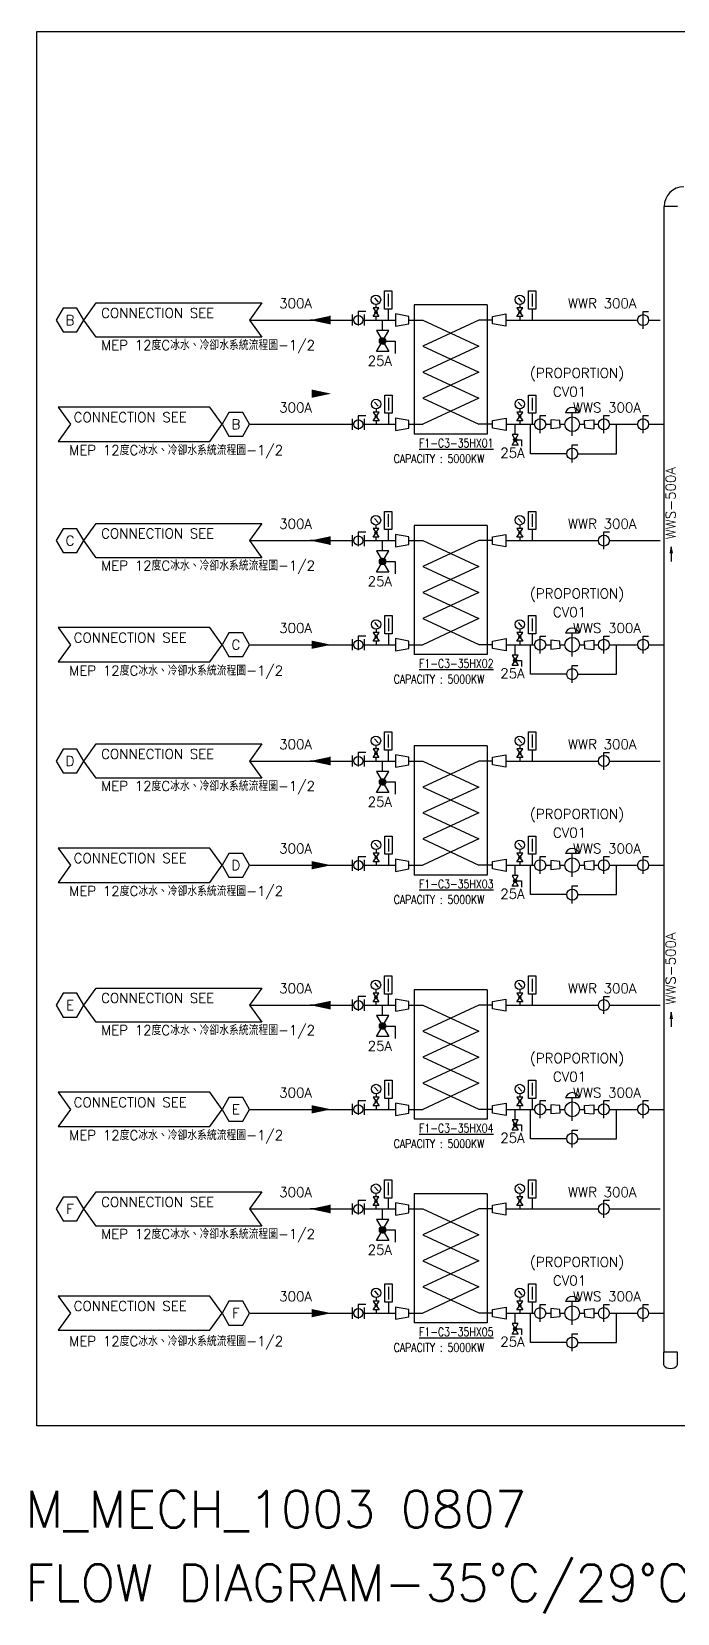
# Model space of a CAD drawing. Header units: millimetres. Extents: x 29 to 762, y -3977 to -3331.
# Drawn here: x 29 to 293, y -3977 to -3331 of the extents above; entities that cross this region are included whole.
import ezdxf
from ezdxf.enums import TextEntityAlignment as Align

# ---------------------------------------------------------------- set-up
doc = ezdxf.new("R2010")
doc.units = ezdxf.units.MM
for name, color, linetype in [('M-CWTR-TEXT-CO', 3, 'Continuous'), ('M-CWTR-VAVE', 2, 'Continuous'), ('M-HVAC-VALVE-FUTURE', 8, 'Continuous'), ('M-MECH-EQU', 138, 'Continuous'), ('M-P-CWR-D-38.4', 6, 'Continuous'), ('M-P-CWS-D-32.4', 17, 'Continuous'), ('M-P-HWR-D-29', 211, 'Continuous'), ('M-P-HWS-D-35', 1, 'Continuous'), ('M-P-TXT2.5', 7, 'Continuous'), ('TXT3', 246, 'Continuous')]:
    doc.layers.add(name, color=color, linetype=linetype)
doc.styles.add('AA-TXT', font='simplex.shx', dxfattribs={"width": 0.8, "bigfont": 'chineset.shx'})
doc.styles.add('LK-TXT2-P', font='romans.shx', dxfattribs={"width": 0.8, "bigfont": 'chineset.shx'})
doc.styles.add('LK-TXT3-P', font='romans.shx', dxfattribs={"bigfont": 'chineset.shx'})
doc.styles.add('SINO2', font='romans.shx', dxfattribs={"bigfont": 'chineset.shx'})

# ---------------------------------------------------------------- blocks, each defined once
blk = doc.blocks.new('A$C3098fb8b')
at = {"linetype": 'Continuous'}
for p, q in [((-8.62, 30.51), (-8.62, 0)), ((8.62, 30.51), (-8.62, 30.51)), ((8.62, 30.51), (8.62, 0)), ((-9.87, 26.92), (-8.62, 26.92)), ((-8.62, 26.92), (-6.63, 26.92)), ((6.63, 26.93), (-6.63, 20.78)), ((-6.63, 26.92), (6.63, 20.78)), ((8.62, 26.92), (6.63, 26.92)), ((9.87, 26.92), (8.62, 26.92)), ((6.63, 20.78), (-6.63, 14.65)), ((-6.63, 20.78), (6.63, 14.65)), ((6.63, 14.65), (-6.63, 8.51)), ((-6.63, 14.65), (6.63, 8.51)), ((6.63, 8.51), (-6.63, 2.3)), ((-6.63, 8.51), (6.63, 2.36)), ((-9.87, 2.31), (-8.62, 2.31)), ((-8.62, 2.3), (-6.63, 2.3)), ((8.62, 0), (-8.62, 0)), ((8.62, 2.3), (6.63, 2.3)), ((9.87, 2.31), (8.62, 2.31))]:
    blk.add_line(p, q, dxfattribs=at)
blk = doc.blocks.new('THERMOMETER')
for p, q in [((-0.38, 1.13), (-0.38, 3.01)), ((-0.38, 3.01), (0.38, 3.01)), ((0, 2.72), (0, 1.41)), ((0.38, 3.01), (0.38, 1.13)), ((0.38, 1.13), (-0.38, 1.13)), ((0, 1.13), (0, 0))]:
    blk.add_line(p, q)
blk = doc.blocks.new('PG-69')
h = blk.add_hatch(color=256)
h.dxf.hatch_style = 1
edge = h.paths.add_edge_path()
edge.add_arc((0, 1.06), 0.15, 0, 360)
for p, q in [((-0.22, 3.02), (0.28, 2.46)), ((0, 2.12), (0, 1.65)), ((0, 0.47), (0, 0))]:
    blk.add_line(p, q)
blk.add_lwpolyline([(0.4, 1.65), (-0.4, 1.65), (0.4, 0.47), (-0.4, 0.47)], close=True)
for centre, radius in [((0, 2.76), 0.642), ((0, 1.06), 0.15)]:
    blk.add_circle(centre, radius)
blk = doc.blocks.new('球塞閥')
h = blk.add_hatch()
h.set_pattern_fill('ANSI31', color=0, scale=0.185185, angle=90, style=0)
h.set_pattern_definition([(45, (-172.859326, -857.314322), (0.0173251234, -0.0173251234), [])])
edge = h.paths.add_edge_path()
edge.add_arc((0, 0), 0.648, 0, 360)
at = {"color": 0}
blk.add_lwpolyline([(0, 0), (-2.58, 0), (-2.58, 2.52)], dxfattribs=at)
blk.add_lwpolyline([(-1.25, -2.15), (1.25, -2.15), (-1.25, 2.15), (1.25, 2.15)], close=True, dxfattribs=at)
blk.add_circle((0, 0), 0.648, dxfattribs=at)
blk = doc.blocks.new('BV-69')
for p, q in [((0, 0.75), (0, -0.75)), ((1.6375, 0.75), (1.6375, -0.75))]:
    blk.add_line(p, q)
blk.add_lwpolyline([(1.83125, 1.1625), (0.81875, 1.1625), (0.81875, -0.75)])
blk.add_circle((0.81875, 0), 0.625)
blk = doc.blocks.new('15A-12')
blk.add_lwpolyline([(19, 10.5), (0, 10.5), (0, -10.5), (19, -10.5, 0.114945), (20.4, -10.2, 0.453355), (20.4, 10.2, 0.114945)], format="xyb", close=True)

msp = doc.modelspace()

# ---------------------------------------------------------------- linework, layer by layer
at = {"layer": 'DefPoints'}
for points in [[(31.33, -3331.2), (761.73, -3331.2), (761.73, -3900.38), (31.33, -3900.38)], [(31.33, -3331.2), (761.73, -3331.2), (761.73, -3900.38), (31.33, -3900.38)], [(761.73, -3900.38), (31.33, -3900.38), (31.33, -3331.2), (761.73, -3331.2)]]:
    msp.add_lwpolyline(points, close=True, dxfattribs=at)
at = {"layer": 'M-CWTR-VAVE'}
for p, q in [((278.72, -3445.41), (280.98, -3445.41)), ((278.72, -3452.52), (278.72, -3445.41)), ((252.59, -3486.75), (247.02, -3486.75)), ((249.8, -3496.23), (249.8, -3486.75)), ((226.54, -3495.71), (226.54, -3491.49)), ((236.72, -3487.93), (238.98, -3487.93)), ((236.72, -3495.05), (236.72, -3487.93)), ((241.04, -3489.61), (241.04, -3493.37)), ((244.8, -3489.99), (241.04, -3489.61)), ((244.8, -3492.99), (241.04, -3493.37)), ((244.8, -3491.49), (244.8, -3489.99)), ((244.8, -3491.49), (244.8, -3492.99)), ((254.8, -3489.99), (258.56, -3489.61)), ((254.8, -3491.49), (254.8, -3489.99)), ((254.8, -3491.49), (254.8, -3492.99)), ((254.8, -3492.99), (258.56, -3493.37)), ((258.56, -3489.61), (258.56, -3493.37)), ((262.72, -3487.93), (264.98, -3487.93)), ((262.72, -3495.05), (262.72, -3487.93)), ((278.72, -3487.93), (280.98, -3487.93)), ((278.72, -3495.05), (278.72, -3487.93)), ((249.8, -3499.93), (252.06, -3499.93)), ((249.8, -3507.05), (249.8, -3499.93)), ((262.72, -3535.41), (264.98, -3535.41)), ((262.72, -3542.52), (262.72, -3535.41)), ((252.59, -3576.75), (247.02, -3576.75)), ((249.8, -3586.23), (249.8, -3576.75)), ((226.54, -3585.71), (226.54, -3581.49)), ((236.72, -3577.93), (238.98, -3577.93)), ((236.72, -3585.05), (236.72, -3577.93)), ((241.04, -3579.61), (241.04, -3583.37)), ((244.8, -3579.99), (241.04, -3579.61)), ((244.8, -3582.99), (241.04, -3583.37)), ((244.8, -3581.49), (244.8, -3579.99)), ((244.8, -3581.49), (244.8, -3582.99)), ((254.8, -3579.99), (258.56, -3579.61)), ((254.8, -3581.49), (254.8, -3579.99)), ((254.8, -3581.49), (254.8, -3582.99)), ((254.8, -3582.99), (258.56, -3583.37)), ((258.56, -3579.61), (258.56, -3583.37)), ((262.72, -3577.93), (264.98, -3577.93)), ((262.72, -3585.05), (262.72, -3577.93)), ((278.72, -3577.93), (280.98, -3577.93)), ((278.72, -3585.05), (278.72, -3577.93)), ((249.8, -3589.93), (252.06, -3589.93)), ((249.8, -3597.05), (249.8, -3589.93)), ((262.72, -3625.41), (264.98, -3625.41)), ((262.72, -3632.52), (262.72, -3625.41)), ((252.59, -3666.75), (247.02, -3666.75)), ((249.8, -3676.23), (249.8, -3666.75)), ((226.54, -3675.71), (226.54, -3671.49)), ((236.72, -3667.93), (238.98, -3667.93)), ((236.72, -3675.05), (236.72, -3667.93)), ((241.04, -3669.61), (241.04, -3673.37)), ((244.8, -3669.99), (241.04, -3669.61)), ((244.8, -3672.99), (241.04, -3673.37)), ((244.8, -3671.49), (244.8, -3669.99)), ((244.8, -3671.49), (244.8, -3672.99)), ((254.8, -3669.99), (258.56, -3669.61)), ((254.8, -3671.49), (254.8, -3669.99)), ((254.8, -3671.49), (254.8, -3672.99)), ((254.8, -3672.99), (258.56, -3673.37)), ((258.56, -3669.61), (258.56, -3673.37)), ((262.72, -3667.93), (264.98, -3667.93)), ((262.72, -3675.05), (262.72, -3667.93)), ((278.72, -3667.93), (280.98, -3667.93)), ((278.72, -3675.05), (278.72, -3667.93)), ((249.8, -3679.93), (252.06, -3679.93)), ((249.8, -3687.05), (249.8, -3679.93)), ((262.72, -3725.06), (264.98, -3725.06)), ((262.72, -3732.18), (262.72, -3725.06)), ((236.72, -3767.59), (238.98, -3767.59)), ((236.72, -3774.7), (236.72, -3767.59)), ((241.04, -3769.27), (241.04, -3773.02)), ((244.8, -3769.64), (241.04, -3769.27)), ((244.8, -3771.14), (244.8, -3769.64)), ((252.59, -3766.4), (247.02, -3766.4)), ((249.8, -3775.89), (249.8, -3766.4)), ((254.8, -3769.64), (258.56, -3769.27)), ((254.8, -3771.14), (254.8, -3769.64)), ((258.56, -3769.27), (258.56, -3773.02)), ((262.72, -3767.59), (264.98, -3767.59)), ((262.72, -3774.7), (262.72, -3767.59)), ((278.72, -3767.59), (280.98, -3767.59)), ((278.72, -3774.7), (278.72, -3767.59)), ((226.54, -3775.37), (226.54, -3771.14)), ((244.8, -3772.65), (241.04, -3773.02)), ((244.8, -3771.14), (244.8, -3772.65)), ((254.8, -3771.14), (254.8, -3772.65)), ((254.8, -3772.65), (258.56, -3773.02)), ((249.8, -3779.59), (252.06, -3779.59)), ((249.8, -3786.7), (249.8, -3779.59)), ((262.72, -3808.27), (264.98, -3808.27)), ((262.72, -3815.38), (262.72, -3808.27)), ((278.72, -3850.79), (280.98, -3850.79)), ((278.72, -3857.9), (278.72, -3850.79))]:
    msp.add_line(p, q, dxfattribs=at)
for centre, radius in [((278.72, -3448.96), 2.25), ((236.72, -3491.49), 2.25), ((249.8, -3491.49), 3), ((262.72, -3491.49), 2.25), ((278.72, -3491.49), 2.25), ((249.8, -3503.49), 2.25), ((262.72, -3538.96), 2.25), ((236.72, -3581.49), 2.25), ((249.8, -3581.49), 3), ((262.72, -3581.49), 2.25), ((278.72, -3581.49), 2.25), ((249.8, -3593.49), 2.25), ((262.72, -3628.96), 2.25), ((236.72, -3671.49), 2.25), ((249.8, -3671.49), 3), ((262.72, -3671.49), 2.25), ((278.72, -3671.49), 2.25), ((249.8, -3683.49), 2.25), ((262.72, -3728.62), 2.25), ((236.72, -3771.14), 2.25), ((249.8, -3771.14), 3), ((262.72, -3771.14), 2.25), ((278.72, -3771.14), 2.25), ((249.8, -3783.14), 2.25), ((262.72, -3811.82), 2.25), ((278.72, -3854.35), 2.25)]:
    msp.add_circle(centre, radius, dxfattribs=at)
for centre in [(249.8, -3487.57), (249.8, -3577.57), (249.8, -3667.57), (249.8, -3767.23)]:
    msp.add_arc(centre, 2.9, 16.45735, 163.54265, dxfattribs=at)
at = {"layer": 'M-HVAC-VALVE-FUTURE'}
for p, q in [((118.17, -3811.82), (160.06, -3811.82)), ((150.87, -3810.14), (150.87, -3813.51)), ((164.97, -3811.82), (177.73, -3811.82)), ((172.43, -3816.05), (172.43, -3811.82)), ((222.78, -3811.82), (260.06, -3811.82)), ((118.17, -3854.35), (160.06, -3854.35)), ((164.97, -3854.35), (177.72, -3854.35)), ((183.2, -3854.35), (183.21, -3854.35)), ((222.8, -3854.35), (234.47, -3854.35)), ((226.54, -3858.57), (226.54, -3854.35)), ((232.8, -3866.35), (232.8, -3854.35)), ((236.72, -3850.79), (238.98, -3850.79)), ((236.72, -3857.9), (236.72, -3850.79)), ((238.97, -3854.35), (241.04, -3854.35)), ((241.04, -3852.47), (241.04, -3856.22)), ((244.8, -3852.84), (241.04, -3852.47)), ((244.8, -3854.35), (244.8, -3852.84)), ((244.8, -3854.35), (246.96, -3854.35)), ((244.8, -3854.35), (244.8, -3855.85)), ((252.59, -3849.61), (247.02, -3849.61)), ((249.8, -3859.09), (249.8, -3849.61)), ((252.8, -3854.35), (254.8, -3854.35)), ((254.8, -3852.84), (258.56, -3852.47)), ((254.8, -3854.35), (254.8, -3852.84)), ((254.8, -3854.35), (254.8, -3855.85)), ((258.56, -3852.47), (258.56, -3856.22)), ((258.56, -3854.35), (260.47, -3854.35)), ((262.72, -3850.79), (264.98, -3850.79)), ((262.72, -3857.9), (262.72, -3850.79)), ((264.97, -3854.35), (276.06, -3854.35)), ((267.8, -3866.35), (267.8, -3854.35)), ((244.8, -3855.85), (241.04, -3856.22)), ((254.8, -3855.85), (258.56, -3856.22)), ((247.55, -3866.35), (232.8, -3866.35)), ((249.8, -3862.79), (252.06, -3862.79)), ((249.8, -3869.9), (249.8, -3862.79)), ((252.05, -3866.35), (267.8, -3866.35))]:
    msp.add_line(p, q, dxfattribs=at)
for points in [[(50.52, -3811.82), (47.72, -3806.97), (42.12, -3806.97), (39.32, -3811.82), (42.12, -3816.67), (47.72, -3816.67)], [(177.73, -3809.32), (177.73, -3814.32), (183.21, -3813.35), (183.21, -3810.29)], [(222.78, -3809.32), (222.78, -3814.32), (217.3, -3813.35), (217.3, -3810.29)], [(118.17, -3854.35), (115.37, -3849.5), (109.77, -3849.5), (106.97, -3854.35), (109.77, -3859.2), (115.37, -3859.2)], [(177.72, -3851.85), (177.72, -3856.85), (183.2, -3855.88), (183.2, -3852.81)], [(222.8, -3851.85), (222.8, -3856.85), (217.32, -3855.88), (217.32, -3852.81)]]:
    msp.add_lwpolyline(points, close=True, dxfattribs=at)
for points in [[(50.52, -3811.82), (55.52, -3804.82), (123.17, -3804.82), (118.17, -3811.82), (123.17, -3818.82), (55.52, -3818.82), (50.52, -3811.82)], [(150.87, -3811.82), (142.89, -3811.82)], [(106.97, -3854.35), (101.97, -3847.35), (40.14, -3847.35), (45.14, -3854.35), (40.14, -3861.35), (101.97, -3861.35), (106.97, -3854.35)]]:
    msp.add_lwpolyline(points, dxfattribs=at)
at = {"layer": 'M-HVAC-VALVE-FUTURE', "flags": 128}
for points in [[(150.87, -3811.82, 3.37, 0, 0), (142.89, -3811.82, 0, 0, 0)], [(143.5, -3854.35, 3.37, 0, 0), (151.47, -3854.35, 0, 0, 0)]]:
    msp.add_lwpolyline(points, format="xyseb", dxfattribs=at)
at = {"layer": 'M-HVAC-VALVE-FUTURE'}
for centre, radius in [((236.72, -3854.35), 2.25), ((249.8, -3854.35), 3), ((262.72, -3854.35), 2.25), ((249.8, -3866.35), 2.25)]:
    msp.add_circle(centre, radius, dxfattribs=at)
msp.add_arc((249.8, -3850.43), 2.9, 16.45735, 163.54265, dxfattribs=at)
at = {"layer": 'M-P-CWR-D-38.4'}
for p, q in [((118.17, -3491.49), (160.06, -3491.49)), ((164.97, -3491.49), (177.72, -3491.49)), ((183.2, -3491.49), (183.21, -3491.49)), ((118.17, -3581.49), (160.06, -3581.49)), ((164.97, -3581.49), (177.72, -3581.49)), ((183.2, -3581.49), (183.21, -3581.49)), ((118.17, -3671.49), (160.06, -3671.49)), ((164.97, -3671.49), (177.72, -3671.49)), ((183.2, -3671.49), (183.21, -3671.49)), ((118.17, -3771.14), (160.06, -3771.14)), ((164.97, -3771.14), (177.72, -3771.14)), ((183.2, -3771.14), (183.21, -3771.14))]:
    msp.add_line(p, q, dxfattribs=at)
at = {"layer": 'M-P-CWR-D-38.4', "flags": 128}
for points in [[(143.5, -3478.99, 3.37, 0, 0), (151.47, -3478.99, 0, 0, 0)], [(143.5, -3581.49, 3.37, 0, 0), (151.47, -3581.49, 0, 0, 0)], [(143.5, -3671.49, 3.37, 0, 0), (151.47, -3671.49, 0, 0, 0)], [(143.5, -3771.14, 3.37, 0, 0), (151.47, -3771.14, 0, 0, 0)]]:
    msp.add_lwpolyline(points, format="xyseb", dxfattribs=at)
at = {"layer": 'M-P-CWR-D-38.4'}
for points in [[(177.72, -3488.99), (177.72, -3493.99), (183.2, -3493.02), (183.2, -3489.96)], [(177.72, -3578.99), (177.72, -3583.99), (183.2, -3583.02), (183.2, -3579.96)], [(177.72, -3668.99), (177.72, -3673.99), (183.2, -3673.02), (183.2, -3669.96)], [(177.72, -3768.64), (177.72, -3773.64), (183.2, -3772.68), (183.2, -3769.61)]]:
    msp.add_lwpolyline(points, close=True, dxfattribs=at)
at = {"layer": 'M-P-CWS-D-32.4'}
for p, q in [((150.87, -3447.28), (150.87, -3450.65)), ((118.17, -3448.96), (160.06, -3448.96)), ((164.97, -3448.96), (177.73, -3448.96)), ((172.43, -3453.19), (172.43, -3448.96)), ((150.87, -3537.28), (150.87, -3540.65)), ((118.17, -3538.96), (160.06, -3538.96)), ((164.97, -3538.96), (177.73, -3538.96)), ((172.43, -3543.19), (172.43, -3538.96)), ((150.87, -3627.28), (150.87, -3630.65)), ((118.17, -3628.96), (160.06, -3628.96)), ((164.97, -3628.96), (177.73, -3628.96)), ((172.43, -3633.19), (172.43, -3628.96)), ((118.17, -3728.62), (160.06, -3728.62)), ((150.87, -3726.93), (150.87, -3730.31)), ((164.97, -3728.62), (177.73, -3728.62)), ((172.43, -3732.84), (172.43, -3728.62))]:
    msp.add_line(p, q, dxfattribs=at)
at = {"layer": 'M-P-CWS-D-32.4', "flags": 128}
for points in [[(150.87, -3448.96, 3.37, 0, 0), (142.89, -3448.96, 0, 0, 0)], [(150.87, -3538.96, 3.37, 0, 0), (142.89, -3538.96, 0, 0, 0)], [(150.87, -3628.96, 3.37, 0, 0), (142.89, -3628.96, 0, 0, 0)], [(150.87, -3728.62, 3.37, 0, 0), (142.89, -3728.62, 0, 0, 0)]]:
    msp.add_lwpolyline(points, format="xyseb", dxfattribs=at)
at = {"layer": 'M-P-CWS-D-32.4'}
for points in [[(177.73, -3446.46), (177.73, -3451.46), (183.21, -3450.5), (183.21, -3447.43)], [(177.73, -3536.46), (177.73, -3541.46), (183.21, -3540.5), (183.21, -3537.43)], [(177.73, -3626.46), (177.73, -3631.46), (183.21, -3630.5), (183.21, -3627.43)], [(177.73, -3726.12), (177.73, -3731.12), (183.21, -3730.15), (183.21, -3727.09)]]:
    msp.add_lwpolyline(points, close=True, dxfattribs=at)
for points in [[(150.87, -3448.96), (142.89, -3448.96)], [(150.87, -3538.96), (142.89, -3538.96)], [(150.87, -3628.96), (142.89, -3628.96)], [(150.87, -3728.62), (142.89, -3728.62)]]:
    msp.add_lwpolyline(points, dxfattribs=at)
at = {"layer": 'M-P-HWR-D-29'}
for p, q in [((222.78, -3448.96), (276.06, -3448.96)), ((280.97, -3448.96), (285.64, -3448.96)), ((222.78, -3538.96), (260.06, -3538.96)), ((264.97, -3538.96), (285.64, -3538.96)), ((222.78, -3628.96), (260.06, -3628.96)), ((264.97, -3628.96), (285.64, -3628.96)), ((222.78, -3728.62), (260.06, -3728.62)), ((264.97, -3728.62), (285.64, -3728.62)), ((264.97, -3811.82), (285.64, -3811.82))]:
    msp.add_line(p, q, dxfattribs=at)
for points in [[(222.78, -3446.46), (222.78, -3451.46), (217.3, -3450.5), (217.3, -3447.43)], [(222.78, -3536.46), (222.78, -3541.46), (217.3, -3540.5), (217.3, -3537.43)], [(222.78, -3626.46), (222.78, -3631.46), (217.3, -3630.5), (217.3, -3627.43)], [(222.78, -3726.12), (222.78, -3731.12), (217.3, -3730.15), (217.3, -3727.09)]]:
    msp.add_lwpolyline(points, close=True, dxfattribs=at)
at = {"layer": 'M-P-HWS-D-35'}
for p, q in [((287.3, -3870.28), (287.3, -3402.6)), ((292.69, -3402.6), (287.3, -3402.6)), ((222.8, -3491.49), (234.47, -3491.49)), ((232.8, -3503.49), (232.8, -3491.49)), ((238.97, -3491.49), (241.04, -3491.49)), ((244.8, -3491.49), (246.96, -3491.49)), ((252.8, -3491.49), (254.8, -3491.49)), ((258.56, -3491.49), (260.47, -3491.49)), ((264.97, -3491.49), (276.06, -3491.49)), ((267.8, -3503.49), (267.8, -3491.49)), ((280.97, -3491.49), (287.3, -3491.49)), ((247.55, -3503.49), (232.8, -3503.49)), ((252.05, -3503.49), (267.8, -3503.49)), ((222.8, -3581.49), (234.47, -3581.49)), ((232.8, -3593.49), (232.8, -3581.49)), ((238.97, -3581.49), (241.04, -3581.49)), ((244.8, -3581.49), (246.96, -3581.49)), ((252.8, -3581.49), (254.8, -3581.49)), ((258.56, -3581.49), (260.47, -3581.49)), ((264.97, -3581.49), (276.06, -3581.49)), ((267.8, -3593.49), (267.8, -3581.49)), ((280.97, -3581.49), (287.3, -3581.49)), ((247.55, -3593.49), (232.8, -3593.49)), ((252.05, -3593.49), (267.8, -3593.49)), ((222.8, -3671.49), (234.47, -3671.49)), ((232.8, -3683.49), (232.8, -3671.49)), ((238.97, -3671.49), (241.04, -3671.49)), ((244.8, -3671.49), (246.96, -3671.49)), ((252.8, -3671.49), (254.8, -3671.49)), ((258.56, -3671.49), (260.47, -3671.49)), ((264.97, -3671.49), (276.06, -3671.49)), ((267.8, -3683.49), (267.8, -3671.49)), ((280.97, -3671.49), (287.3, -3671.49)), ((247.55, -3683.49), (232.8, -3683.49)), ((252.05, -3683.49), (267.8, -3683.49)), ((222.8, -3771.14), (234.47, -3771.14)), ((232.8, -3783.14), (232.8, -3771.14)), ((238.97, -3771.14), (241.04, -3771.14)), ((244.8, -3771.14), (246.96, -3771.14)), ((252.8, -3771.14), (254.8, -3771.14)), ((258.56, -3771.14), (260.47, -3771.14)), ((264.97, -3771.14), (276.06, -3771.14)), ((267.8, -3783.14), (267.8, -3771.14)), ((280.97, -3771.14), (287.3, -3771.14)), ((247.55, -3783.14), (232.8, -3783.14)), ((252.05, -3783.14), (267.8, -3783.14)), ((280.97, -3854.35), (287.3, -3854.35))]:
    msp.add_line(p, q, dxfattribs=at)
for points in [[(222.8, -3488.99), (222.8, -3493.99), (217.32, -3493.02), (217.32, -3489.96)], [(222.8, -3578.99), (222.8, -3583.99), (217.32, -3583.02), (217.32, -3579.96)], [(222.8, -3668.99), (222.8, -3673.99), (217.32, -3673.02), (217.32, -3669.96)], [(222.8, -3768.64), (222.8, -3773.64), (217.32, -3772.68), (217.32, -3769.61)]]:
    msp.add_lwpolyline(points, close=True, dxfattribs=at)
msp.add_arc((295.38, -3402.6), 8.08, 90, 180, dxfattribs=at)
at = {"layer": 'M-P-TXT2.5'}
for p, q in [((290.2, -3541.49), (289.71, -3544.15)), ((290.21, -3542.48), (289.94, -3543.96)), ((290.32, -3542.97), (290.17, -3543.76)), ((290.77, -3544.14), (290.2, -3541.49)), ((290.2, -3541.49), (290.2, -3547.45)), ((290.53, -3543.95), (290.32, -3542.97)), ((290.2, -3731.49), (289.71, -3734.15)), ((290.77, -3734.14), (290.2, -3731.49)), ((290.2, -3731.49), (290.2, -3737.45)), ((290.21, -3732.48), (289.94, -3733.96)), ((290.32, -3732.97), (290.17, -3733.76)), ((290.53, -3733.95), (290.32, -3732.97))]:
    msp.add_line(p, q, dxfattribs=at)
at = {"layer": 'TXT3'}
for points in [[(50.52, -3448.96), (47.72, -3444.12), (42.12, -3444.12), (39.32, -3448.96), (42.12, -3453.81), (47.72, -3453.81)], [(118.17, -3491.49), (115.37, -3486.64), (109.77, -3486.64), (106.97, -3491.49), (109.77, -3496.34), (115.37, -3496.34)], [(50.52, -3538.96), (47.72, -3534.12), (42.12, -3534.12), (39.32, -3538.96), (42.12, -3543.81), (47.72, -3543.81)], [(118.17, -3581.49), (115.37, -3576.64), (109.77, -3576.64), (106.97, -3581.49), (109.77, -3586.34), (115.37, -3586.34)], [(50.52, -3628.96), (47.72, -3624.12), (42.12, -3624.12), (39.32, -3628.96), (42.12, -3633.81), (47.72, -3633.81)], [(118.17, -3671.49), (115.37, -3666.64), (109.77, -3666.64), (106.97, -3671.49), (109.77, -3676.34), (115.37, -3676.34)], [(50.52, -3728.62), (47.72, -3723.77), (42.12, -3723.77), (39.32, -3728.62), (42.12, -3733.47), (47.72, -3733.47)], [(118.17, -3771.14), (115.37, -3766.29), (109.77, -3766.29), (106.97, -3771.14), (109.77, -3775.99), (115.37, -3775.99)]]:
    msp.add_lwpolyline(points, close=True, dxfattribs=at)
for points in [[(50.52, -3448.96), (55.52, -3441.96), (123.17, -3441.96), (118.17, -3448.96), (123.17, -3455.96), (55.52, -3455.96), (50.52, -3448.96)], [(106.97, -3491.49), (101.97, -3484.49), (40.14, -3484.49), (45.14, -3491.49), (40.14, -3498.49), (101.97, -3498.49), (106.97, -3491.49)], [(50.52, -3538.96), (55.52, -3531.96), (123.17, -3531.96), (118.17, -3538.96), (123.17, -3545.96), (55.52, -3545.96), (50.52, -3538.96)], [(106.97, -3581.49), (101.97, -3574.49), (40.14, -3574.49), (45.14, -3581.49), (40.14, -3588.49), (101.97, -3588.49), (106.97, -3581.49)], [(50.52, -3628.96), (55.52, -3621.96), (123.17, -3621.96), (118.17, -3628.96), (123.17, -3635.96), (55.52, -3635.96), (50.52, -3628.96)], [(106.97, -3671.49), (101.97, -3664.49), (40.14, -3664.49), (45.14, -3671.49), (40.14, -3678.49), (101.97, -3678.49), (106.97, -3671.49)], [(50.52, -3728.62), (55.52, -3721.62), (123.17, -3721.62), (118.17, -3728.62), (123.17, -3735.62), (55.52, -3735.62), (50.52, -3728.62)], [(106.97, -3771.14), (101.97, -3764.14), (40.14, -3764.14), (45.14, -3771.14), (40.14, -3778.14), (101.97, -3778.14), (106.97, -3771.14)]]:
    msp.add_lwpolyline(points, dxfattribs=at)

# ---------------------------------------------------------------- block references
at = {"layer": 'M-CWTR-VAVE'}
for name, p, xscale, yscale, zscale in [('PG-69', (169.74, -3448.96), 3, 3, 3), ('THERMOMETER', (174.74, -3448.96), 3.960000000000001, 3.960000000000001, 3.960000000000001), ('PG-69', (228.42, -3448.96), 3, 3, 3), ('THERMOMETER', (233.42, -3448.96), 3.960000000000001, 3.960000000000001, 3.960000000000001), ('BV-69', (160.06, -3448.96), 3, 3, 3), ('THERMOMETER', (174.81, -3491.49), 3.960000000000001, 3.960000000000001, 3.960000000000001), ('THERMOMETER', (233.42, -3491.49), 3.960000000000001, 3.960000000000001, 3.960000000000001), ('PG-69', (169.81, -3491.49), 3, 3, 3), ('PG-69', (228.42, -3491.49), 3, 3, 3), ('BV-69', (160.06, -3491.49), 3, 3, 3), ('PG-69', (169.74, -3538.96), 3, 3, 3), ('THERMOMETER', (174.74, -3538.96), 3.960000000000001, 3.960000000000001, 3.960000000000001), ('PG-69', (228.42, -3538.96), 3, 3, 3), ('THERMOMETER', (233.42, -3538.96), 3.960000000000001, 3.960000000000001, 3.960000000000001), ('BV-69', (160.06, -3538.96), 3, 3, 3), ('THERMOMETER', (174.81, -3581.49), 3.960000000000001, 3.960000000000001, 3.960000000000001), ('THERMOMETER', (233.42, -3581.49), 3.960000000000001, 3.960000000000001, 3.960000000000001), ('PG-69', (169.81, -3581.49), 3, 3, 3), ('PG-69', (228.42, -3581.49), 3, 3, 3), ('BV-69', (160.06, -3581.49), 3, 3, 3), ('PG-69', (169.74, -3628.96), 3, 3, 3), ('THERMOMETER', (174.74, -3628.96), 3.960000000000001, 3.960000000000001, 3.960000000000001), ('PG-69', (228.42, -3628.96), 3, 3, 3), ('THERMOMETER', (233.42, -3628.96), 3.960000000000001, 3.960000000000001, 3.960000000000001), ('BV-69', (160.06, -3628.96), 3, 3, 3), ('THERMOMETER', (174.81, -3671.49), 3.960000000000001, 3.960000000000001, 3.960000000000001), ('THERMOMETER', (233.42, -3671.49), 3.960000000000001, 3.960000000000001, 3.960000000000001), ('PG-69', (169.81, -3671.49), 3, 3, 3), ('PG-69', (228.42, -3671.49), 3, 3, 3), ('BV-69', (160.06, -3671.49), 3, 3, 3), ('PG-69', (169.74, -3728.62), 3, 3, 3), ('THERMOMETER', (174.74, -3728.62), 3.960000000000001, 3.960000000000001, 3.960000000000001), ('PG-69', (228.42, -3728.62), 3, 3, 3), ('THERMOMETER', (233.42, -3728.62), 3.960000000000001, 3.960000000000001, 3.960000000000001), ('BV-69', (160.06, -3728.62), 3, 3, 3), ('PG-69', (169.81, -3771.14), 3, 3, 3), ('THERMOMETER', (174.81, -3771.14), 3.960000000000001, 3.960000000000001, 3.960000000000001), ('PG-69', (228.42, -3771.14), 3, 3, 3), ('THERMOMETER', (233.42, -3771.14), 3.960000000000001, 3.960000000000001, 3.960000000000001), ('BV-69', (160.06, -3771.14), 3, 3, 3)]:
    msp.add_blockref(name, p, dxfattribs=dict(at, xscale=xscale, yscale=yscale, zscale=zscale))
at = {"layer": 'M-CWTR-VAVE', "xscale": 2, "yscale": 2, "zscale": 2, "rotation": 180}
for p in [(172.43, -3457.49), (172.43, -3547.49), (172.43, -3637.49), (172.43, -3737.14)]:
    msp.add_blockref('球塞閥', p, dxfattribs=at)
at = {"layer": 'M-CWTR-VAVE', "rotation": 180}
for p in [(226.54, -3497.86), (226.54, -3587.86), (226.54, -3677.86), (226.54, -3777.52)]:
    msp.add_blockref('球塞閥', p, dxfattribs=at)
at = {"layer": 'M-HVAC-VALVE-FUTURE'}
for name, p, xscale, yscale, zscale in [('PG-69', (169.74, -3811.82), 3, 3, 3), ('THERMOMETER', (174.74, -3811.82), 3.960000000000001, 3.960000000000001, 3.960000000000001), ('PG-69', (228.42, -3811.82), 3, 3, 3), ('THERMOMETER', (233.42, -3811.82), 3.960000000000001, 3.960000000000001, 3.960000000000001), ('BV-69', (160.06, -3811.82), 3, 3, 3), ('A$C3098fb8b', (200.26, -3858.34), 1.728, 1.728, 1.728), ('PG-69', (169.81, -3854.35), 3, 3, 3), ('THERMOMETER', (174.81, -3854.35), 3.960000000000001, 3.960000000000001, 3.960000000000001), ('PG-69', (228.42, -3854.35), 3, 3, 3), ('THERMOMETER', (233.42, -3854.35), 3.960000000000001, 3.960000000000001, 3.960000000000001), ('BV-69', (160.06, -3854.35), 3, 3, 3)]:
    msp.add_blockref(name, p, dxfattribs=dict(at, xscale=xscale, yscale=yscale, zscale=zscale))
at = {"layer": 'M-HVAC-VALVE-FUTURE', "xscale": 2, "yscale": 2, "zscale": 2, "rotation": 180}
msp.add_blockref('球塞閥', (172.43, -3820.35), dxfattribs=at)
at = {"layer": 'M-HVAC-VALVE-FUTURE', "rotation": 180}
msp.add_blockref('球塞閥', (226.54, -3860.72), dxfattribs=at)
at = {"layer": 'M-MECH-EQU', "xscale": 1.728, "yscale": 1.728, "zscale": 1.728}
for p in [(200.26, -3495.48), (200.26, -3585.48), (200.26, -3675.48), (200.26, -3775.14)]:
    msp.add_blockref('A$C3098fb8b', p, dxfattribs=at)
at = {"layer": 'M-P-HWS-D-35', "xscale": 0.266, "yscale": 0.266, "zscale": 0.266, "rotation": 270}
msp.add_blockref('15A-12', (289.9, -3870.28), dxfattribs=at)

# ---------------------------------------------------------------- texts
at = {"layer": 'M-CWTR-TEXT-CO', "style": 'AA-TXT'}
for p in [(232.57, -3472.57), (232.57, -3562.57), (232.57, -3652.57), (232.57, -3752.23)]:
    msp.add_text('(PROPORTION)', height=4, dxfattribs=at).set_placement(p)
at = {"layer": 'M-CWTR-VAVE', "style": 'LK-TXT2-P'}
for s, p in [('25A', (166.35, -3465.61)), ('CV01', (241.93, -3478.17)), ('25A', (220.46, -3503.15)), ('25A', (166.35, -3555.61)), ('CV01', (241.93, -3568.17)), ('25A', (220.46, -3593.15)), ('25A', (166.35, -3645.61)), ('CV01', (241.93, -3658.17)), ('25A', (220.46, -3683.15)), ('25A', (166.35, -3745.26)), ('CV01', (241.93, -3757.83)), ('25A', (220.46, -3782.8))]:
    msp.add_text(s, height=4, dxfattribs=at).set_placement(p, align=Align.MIDDLE_LEFT)
at = {"layer": 'M-HVAC-VALVE-FUTURE'}
for s, style, p in [(' 300A', 'LK-TXT2-P', (127.53, -3806.98)), ('CONNECTION SEE', 'LK-TXT2-P', (57.61, -3810.93)), ('(PROPORTION)', 'AA-TXT', (232.57, -3835.43)), (' 300A', 'LK-TXT2-P', (127.53, -3849.5)), (' WWS 300A', 'LK-TXT2-P', (247.31, -3849.5)), ('CONNECTION SEE', 'LK-TXT2-P', (46.41, -3853.45))]:
    msp.add_text(s, height=4, dxfattribs=dict(at, style=style)).set_placement(p)
at = {"layer": 'M-HVAC-VALVE-FUTURE', "style": 'LK-TXT2-P'}
for p in [(44.92, -3811.82), (112.57, -3854.35)]:
    msp.add_text('F', height=4, dxfattribs=at).set_placement(p, align=Align.MIDDLE)
for s, p in [('25A', (166.35, -3828.47)), ('CV01', (241.93, -3841.03)), ('25A', (220.46, -3866.01))]:
    msp.add_text(s, height=4, dxfattribs=at).set_placement(p, align=Align.MIDDLE_LEFT)
at = {"layer": 'M-HVAC-VALVE-FUTURE', "style": 'LK-TXT3-P', "width": 0.8}
msp.add_text('%%UF1-C3-35HX05', height=3.5, dxfattribs=at).set_placement((217.69, -3862.01), align=Align.MIDDLE_RIGHT)
at = {"layer": 'M-HVAC-VALVE-FUTURE', "style": 'LK-TXT2-P', "width": 0.8}
msp.add_text('CAPACITY : 5000KW', height=3.5, dxfattribs=at).set_placement((176.96, -3868.37), align=Align.MIDDLE_LEFT)
at = {"layer": 'M-P-TXT2.5', "style": 'LK-TXT2-P'}
for s, p in [(' 300A', (127.53, -3444.12)), (' WWR 300A', (245.31, -3444.12)), ('CONNECTION SEE', (57.61, -3448.07)), ('MEP 12度C冰水、冷卻水系統流程圖-1/2', (57.61, -3461.17)), ('CONNECTION SEE', (46.41, -3490.6)), (' 300A', (127.53, -3486.65)), (' WWS 300A', (247.31, -3486.65)), ('MEP 12度C冰水、冷卻水系統流程圖-1/2', (44.6, -3504.04)), (' 300A', (127.53, -3534.12)), (' WWR 300A', (245.31, -3534.12)), ('CONNECTION SEE', (57.61, -3538.07)), ('MEP 12度C冰水、冷卻水系統流程圖-1/2', (57.61, -3551.17)), ('CONNECTION SEE', (46.41, -3580.6)), (' 300A', (127.53, -3576.65)), (' WWS 300A', (247.31, -3576.65)), ('MEP 12度C冰水、冷卻水系統流程圖-1/2', (44.6, -3594.04)), (' 300A', (127.53, -3624.12)), (' WWR 300A', (245.31, -3624.12)), ('CONNECTION SEE', (57.61, -3628.07)), ('MEP 12度C冰水、冷卻水系統流程圖-1/2', (57.61, -3641.17)), ('CONNECTION SEE', (46.41, -3670.6)), (' 300A', (127.53, -3666.65)), (' WWS 300A', (247.31, -3666.65)), ('MEP 12度C冰水、冷卻水系統流程圖-1/2', (44.6, -3684.04)), ('CONNECTION SEE', (57.61, -3727.73)), (' 300A', (127.53, -3723.78)), (' WWR 300A', (245.31, -3723.78)), ('MEP 12度C冰水、冷卻水系統流程圖-1/2', (57.61, -3740.83)), (' 300A', (127.53, -3766.3)), (' WWS 300A', (247.31, -3766.3)), ('CONNECTION SEE', (46.41, -3770.25)), ('MEP 12度C冰水、冷卻水系統流程圖-1/2', (44.6, -3783.7)), (' WWR 300A', (245.31, -3806.98)), ('MEP 12度C冰水、冷卻水系統流程圖-1/2', (57.61, -3824.03)), ('MEP 12度C冰水、冷卻水系統流程圖-1/2', (44.6, -3867.79))]:
    msp.add_text(s, height=4, dxfattribs=at).set_placement(p)
for s, p in [('B', (44.92, -3448.96)), ('B', (112.57, -3491.49)), ('C', (44.92, -3538.96)), ('C', (112.57, -3581.49)), ('D', (44.92, -3628.96)), ('D', (112.57, -3671.49)), ('E', (44.92, -3728.62)), ('E', (112.57, -3771.14))]:
    msp.add_text(s, height=4, dxfattribs=at).set_placement(p, align=Align.MIDDLE)
at = {"layer": 'M-P-TXT2.5', "style": 'LK-TXT2-P', "width": 0.8}
for p in [(176.96, -3505.52), (176.96, -3595.52), (176.96, -3685.52), (176.96, -3785.17)]:
    msp.add_text('CAPACITY : 5000KW', height=3.5, dxfattribs=at).set_placement(p, align=Align.MIDDLE_LEFT)
at = {"layer": 'M-P-TXT2.5', "style": 'SINO2'}
for p in [(289.97, -3538.47), (289.97, -3728.47)]:
    msp.add_text('WWS-500A', height=4, rotation=90, dxfattribs=at).set_placement(p, align=Align.MIDDLE_LEFT)
at = {"layer": 'M-P-TXT2.5', "style": 'LK-TXT2-P'}
for s, p in [('M_MECH_1003 0807', (26.69, -3934.4)), ('FLOW DIAGRAM-35%%DC/29%%DC WARM WATER SYSTEM', (26.69, -3964.4))]:
    msp.add_text(s, height=15, dxfattribs=at).set_placement(p, align=Align.MIDDLE_LEFT)
at = {"layer": 'TXT3', "style": 'LK-TXT3-P', "width": 0.8}
for s, p in [('%%UF1-C3-35HX01', (217.69, -3499.15)), ('%%UF1-C3-35HX02', (217.69, -3589.15)), ('%%UF1-C3-35HX03', (217.69, -3679.15)), ('%%UF1-C3-35HX04', (217.69, -3778.81))]:
    msp.add_text(s, height=3.5, dxfattribs=at).set_placement(p, align=Align.MIDDLE_RIGHT)

doc.saveas('drawing.dxf')
